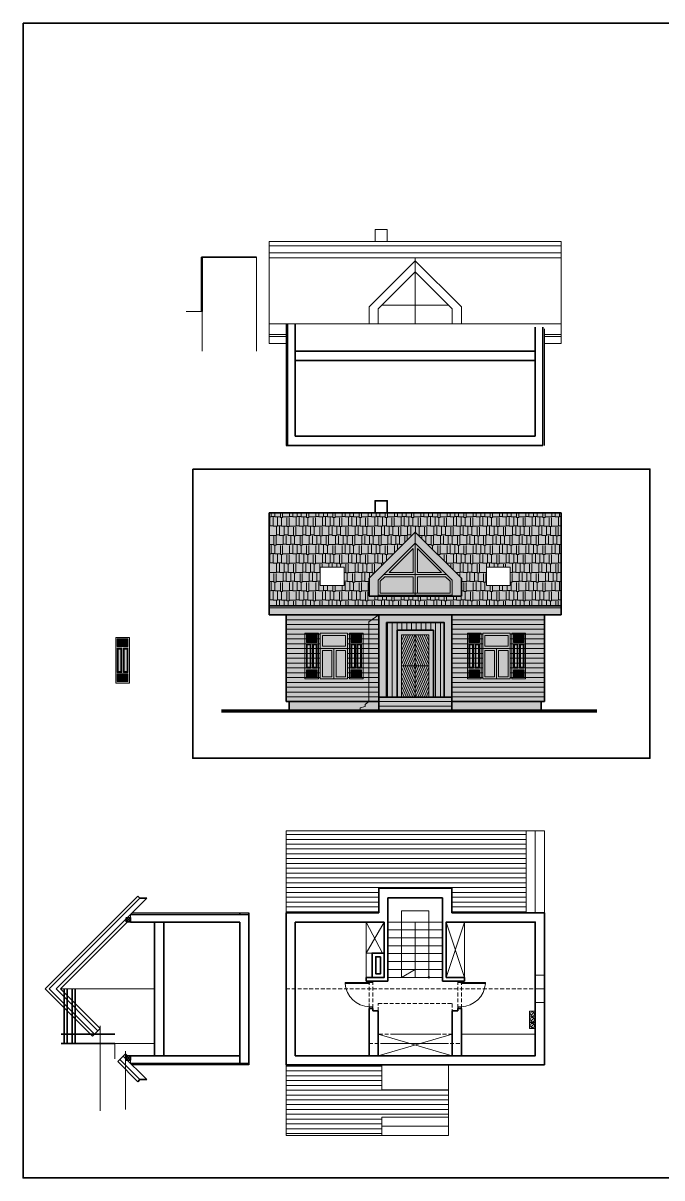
# Model space of a CAD drawing. Header units: millimetres. Extents: x -2481 to 9238, y -476 to 10647.
# Drawn here: x 2912 to 5015, y 6847 to 10647 of the extents above; entities that cross this region are included whole.
import ezdxf

# ---------------------------------------------------------------- set-up
doc = ezdxf.new("R2010")
doc.units = ezdxf.units.MM
doc.linetypes.add('DASHED', pattern=[19.05, 12.7, -6.35])
for name, color, linetype, lineweight in [('A-ELEWACJA CIENKA', 11, 'Continuous', 13), ('A-meble', 254, 'Continuous', 5), ('A-murowane', 3, 'Continuous', 35), ('A-p.widokowa', 6, 'Continuous', 15), ('A-pod', 6, 'DASHED', 15), ('A-RYS ELEWACJI', 30, 'Continuous', 35), ('A-schody', 2, 'Continuous', 5), ('A-stolarka', 1, 'Continuous', 5), ('A-wykończenie', 4, 'Continuous', 5), ('A17_OPIS_WARSTW', 22, 'Continuous', 9), ('B-CIENIE', 251, 'Continuous', 0), ('B-DACHÓWKA', 250, 'Continuous', 0), ('B-materiały', 9, 'Continuous', 0), ('B-STOLARKA OKIENNA', 32, 'Continuous', 0), ('B-SZKŁO', 153, 'Continuous', 0)]:
    doc.layers.add(name, color=color, linetype=linetype, lineweight=lineweight)
doc.layers.add('B-BIAŁY ELEM', color=7, linetype='Continuous', lineweight=0, true_color=0xf0f0f0)
doc.layers.add('new drewno jasne', color=7, linetype='Continuous', lineweight=0, true_color=0xc0802e)
doc.layers.add('bowe drewno', color=7, linetype='Continuous', true_color=0x51432a)
pattern_1 = [(180, (1381.19, 1531.321), (-3e-15, -15.875), [])]

# ---------------------------------------------------------------- blocks, each defined once
blk = doc.blocks.new('A$C443F3476')
at = {"layer": 'A-p.widokowa'}
for p, q in [((19, 57), (0, 57)), ((4.6, 52.4), (14.4, 42.6)), ((19, 57), (19, 0)), ((19, 38), (0, 38)), ((19, 19), (0, 19)), ((19, 0), (0, 0)), ((4.6, 33.4), (14.4, 23.6)), ((4.6, 14.4), (14.4, 4.6))]:
    blk.add_line(p, q, dxfattribs=at)
for centre in [(9.5, 47.5), (9.5, 28.5), (9.5, 9.5)]:
    blk.add_circle(centre, 7, dxfattribs=at)
blk = doc.blocks.new('A$C2C892FF1')
at = {"layer": 'A-murowane'}
for p, q in [((-14, 7), (0, -7)), ((-14, -7), (0, 7))]:
    blk.add_line(p, q, dxfattribs=at)
blk.add_lwpolyline([(-14, -7), (0, -7), (0, 7), (-14, 7)], close=True, dxfattribs=at)
blk = doc.blocks.new('A$C4D3D61A9')
at = {"layer": 'A-stolarka'}
for points in [[(5, 5), (8, 5), (8, 85), (5, 85)], [(0, -5), (5, -5), (5, 5), (0, 5)], [(85, -5), (90, -5), (90, 5), (85, 5)]]:
    blk.add_lwpolyline(points, close=True, dxfattribs=at)
blk.add_arc((2.1, 2.2), 83, 1.9196, 85.8911, dxfattribs=at)
blk = doc.blocks.new('A$C541A32F6')
at = {"layer": 'A-ELEWACJA CIENKA'}
for p, q in [((-90, -50), (0, -50)), ((-45, -50), (-45, -150)), ((-90, -150), (0, -150))]:
    blk.add_line(p, q, dxfattribs=at)
blk.add_lwpolyline([(-90, 0), (0, 0), (0, -150), (-90, -150), (-90, 0)], dxfattribs=at)
for points in [[(-7, -43), (-83, -43), (-83, -7), (-7, -7)], [(-52, -57), (-52, -143), (-83, -143), (-83, -57)], [(-7, -57), (-7, -143), (-38, -143), (-38, -57)]]:
    blk.add_lwpolyline(points, close=True, dxfattribs=at)
blk = doc.blocks.new('A$C3D683AFF')
at = {"layer": 'new drewno jasne', "transparency": 33554648}
h = blk.add_hatch(color=256, dxfattribs=at)
h.dxf.hatch_style = 1
h.paths.add_polyline_path([(-45, -150), (0, -150), (0, 0), (-45, 0)])
h = blk.add_hatch(color=256, dxfattribs=at)
h.dxf.hatch_style = 1
h.paths.add_polyline_path([(-40, -30), (-5, -30), (-5, -5), (-40, -5)])
h = blk.add_hatch(color=256, dxfattribs=at)
h.dxf.hatch_style = 1
h.paths.add_polyline_path([(-40, -35), (-25, -35), (-25, -115), (-40, -115)])
h = blk.add_hatch(color=256, dxfattribs=at)
h.dxf.hatch_style = 1
h.paths.add_polyline_path([(-20, -35), (-5, -35), (-5, -115), (-20, -115)])
h = blk.add_hatch(color=256, dxfattribs=at)
h.dxf.hatch_style = 1
h.paths.add_polyline_path([(-40, -145), (-5, -145), (-5, -120), (-40, -120)])
at = {"layer": 'A-ELEWACJA CIENKA'}
blk.add_lwpolyline([(-45, -150), (0, -150), (0, 0), (-45, 0)], close=True, dxfattribs=at)
at = {"layer": 'B-materiały'}
for p, q in [((-38, -7), (-40, -5)), ((-40, -30), (-38, -28)), ((-40, -35), (-37, -38)), ((-28, -38), (-25, -35)), ((-20, -35), (-17, -38)), ((-8, -38), (-5, -35)), ((-7, -7), (-5, -5)), ((-7, -28), (-5, -30)), ((-40, -115), (-37, -112)), ((-28, -112), (-25, -115)), ((-20, -115), (-17, -112)), ((-8, -112), (-5, -115)), ((-38, -122), (-40, -120)), ((-40, -145), (-38, -143)), ((-7, -122), (-5, -120)), ((-7, -143), (-5, -145))]:
    blk.add_line(p, q, dxfattribs=at)
for points in [[(-40, -30), (-5, -30), (-5, -5), (-40, -5)], [(-40, -35), (-25, -35), (-25, -115), (-40, -115)], [(-38, -28), (-7, -28), (-7, -7), (-38, -7)], [(-37, -38), (-28, -38), (-28, -112), (-37, -112)], [(-5, -115), (-20, -115), (-20, -35), (-5, -35)], [(-20, -35), (-5, -35), (-5, -115), (-20, -115)], [(-8, -112), (-17, -112), (-17, -38), (-8, -38)], [(-17, -38), (-8, -38), (-8, -112), (-17, -112)], [(-40, -120), (-5, -120), (-5, -145), (-40, -145)], [(-38, -143), (-7, -143), (-7, -122), (-38, -122)]]:
    blk.add_lwpolyline(points, close=True, dxfattribs=at)

msp = doc.modelspace()

# ---------------------------------------------------------------- hatches: boundary and pattern name
at = {"layer": 'A-ELEWACJA CIENKA'}
h = msp.add_hatch(dxfattribs=at)
h.set_pattern_fill('AR-RSHKE', color=256, scale=0.1)
h.paths.add_polyline_path([(4683.64, 9034.86), (3722.93, 9034.86), (3722.93, 8729.5), (4683.64, 8729.5)])
h.paths.add_polyline_path([(4203.29, 8971.91), (4355.25, 8819.94), (4355.25, 8760.95), (4051.32, 8760.95), (4051.32, 8819.94)], flags=16)
h.paths.add_polyline_path([(4203.29, 8935.14), (4325.25, 8813.17), (4325.25, 8763.95), (4081.32, 8763.95), (4081.32, 8813.17)], flags=0)
h.paths.add_polyline_path([(3968.8, 8856.06), (3968.8, 8796.06), (3890.8, 8796.06), (3890.8, 8856.06)], flags=16)
h.paths.add_polyline_path([(4210.29, 8770.95), (4210.29, 8825.14), (4303.39, 8825.14), (4318.25, 8810.27), (4318.25, 8770.95), (4088.32, 8770.95), (4088.32, 8810.27), (4103.19, 8825.14), (4196.29, 8825.14), (4196.29, 8770.95)], flags=0)
h.paths.add_polyline_path([(4196.29, 8918.24), (4196.29, 8839.14), (4117.19, 8839.14)], flags=0)
h.paths.add_polyline_path([(4210.29, 8918.24), (4289.39, 8839.14), (4210.29, 8839.14)], flags=0)
h.paths.add_polyline_path([(4437.77, 8856.06), (4515.77, 8856.06), (4515.77, 8796.06), (4437.77, 8796.06)], flags=16)
h = msp.add_hatch(dxfattribs=at)
h.set_pattern_fill('ANSI31', color=256, scale=5, angle=135)
h.paths.add_polyline_path([(4083.29, 8699.8), (3778.29, 8699.8), (3778.29, 8413.95), (3788.29, 8413.95), (4083.29, 8413.95)])
h.paths.add_polyline_path([(3980.79, 8488.95), (3890.79, 8488.95), (3890.79, 8638.95), (3980.79, 8638.95)], flags=16)
h.paths.add_polyline_path([(3973.79, 8495.95), (3942.79, 8495.95), (3942.79, 8581.95), (3973.79, 8581.95)], flags=0)
h.paths.add_polyline_path([(3973.79, 8595.95), (3897.79, 8595.95), (3897.79, 8631.95), (3973.79, 8631.95)], flags=0)
h.paths.add_polyline_path([(3928.79, 8495.95), (3897.79, 8495.95), (3897.79, 8581.95), (3928.79, 8581.95)], flags=0)
h.paths.add_polyline_path([(4628.29, 8699.8), (4323.29, 8699.8), (4323.29, 8413.95), (4628.29, 8413.95)])
h.paths.add_polyline_path([(4425.79, 8638.95), (4515.79, 8638.95), (4515.79, 8488.95), (4425.79, 8488.95)], flags=16)
h.paths.add_polyline_path([(4432.79, 8581.95), (4463.79, 8581.95), (4463.79, 8495.95), (4432.79, 8495.95)], flags=0)
h.paths.add_polyline_path([(4477.79, 8581.95), (4508.79, 8581.95), (4508.79, 8495.95), (4477.79, 8495.95)], flags=0)
h.paths.add_polyline_path([(4432.79, 8595.95), (4432.79, 8631.95), (4508.79, 8631.95), (4508.79, 8595.95)], flags=0)
h.paths.add_polyline_path([(4628.29, 8699.8), (4323.29, 8699.8), (4323.29, 8684.8), (4628.29, 8684.8)])
h = msp.add_hatch(dxfattribs=at)
h.set_pattern_fill('ANSI31', color=256, scale=5, angle=45)
h.paths.add_polyline_path([(4298.29, 8674.8), (4108.29, 8674.8), (4108.29, 8428.95), (4143.36, 8428.95), (4143.36, 8648.95), (4263.36, 8648.95), (4263.36, 8428.95), (4298.29, 8428.95)])
at = {"layer": 'A-ELEWACJA CIENKA', "true_color": 0xdcad6f, "transparency": 33554602}
h = msp.add_hatch(color=43, dxfattribs=at)
h.dxf.hatch_style = 1
h.paths.add_polyline_path([(3222.65, 8595.1), (3257.65, 8595.1), (3257.65, 8620.1), (3222.65, 8620.1)])
h = msp.add_hatch(color=43, dxfattribs=at)
h.dxf.hatch_style = 1
h.paths.add_polyline_path([(3222.65, 8590.1), (3237.65, 8590.1), (3237.65, 8510.1), (3222.65, 8510.1)])
h = msp.add_hatch(color=43, dxfattribs=at)
h.dxf.hatch_style = 1
h.paths.add_polyline_path([(3242.65, 8590.1), (3257.65, 8590.1), (3257.65, 8510.1), (3242.65, 8510.1)])
h = msp.add_hatch(color=43, dxfattribs=at)
h.dxf.hatch_style = 1
h.paths.add_polyline_path([(3222.65, 8480.1), (3257.65, 8480.1), (3257.65, 8505.1), (3222.65, 8505.1)])
at = {"layer": 'A-ELEWACJA CIENKA'}
h = msp.add_hatch(dxfattribs=at)
h.set_pattern_fill('GRAVEL', color=256, scale=2, angle=135)
h.paths.add_polyline_path([(4083.29, 8413.95), (3788.29, 8413.95), (3788.29, 8383.95), (4083.29, 8383.95)])
h.paths.add_polyline_path([(4618.29, 8413.95), (4323.29, 8413.95), (4323.29, 8383.95), (4618.29, 8383.95)])
at = {"layer": 'A-schody'}
h = msp.add_hatch(color=256, dxfattribs=at)
h.dxf.hatch_style = 1
edge = h.paths.add_edge_path()
edge.add_arc((4248.29, 7506.5), 2.76, 0, 360)
at = {"layer": 'B-BIAŁY ELEM', "transparency": 33554687}
h = msp.add_hatch(color=256, dxfattribs=at)
h.dxf.hatch_style = 1
h.paths.add_polyline_path([(4203.29, 8935.14), (4100.29, 8832.14), (4203.29, 8832.14)])
h.paths.add_polyline_path([(4117.19, 8839.14), (4196.29, 8918.24), (4196.29, 8839.14)], flags=16)
h.paths.add_polyline_path([(4203.29, 8935.14), (4203.29, 8832.14), (4306.29, 8832.14)])
h.paths.add_polyline_path([(4210.29, 8839.14), (4210.29, 8918.24), (4289.39, 8839.14)], flags=16)
h.paths.add_polyline_path([(4306.29, 8832.14), (4203.29, 8832.14), (4203.29, 8770.95), (4210.29, 8770.95), (4210.29, 8825.14), (4303.39, 8825.14), (4318.25, 8810.27), (4318.25, 8770.95), (4203.29, 8770.95), (4203.29, 8763.95), (4325.25, 8763.95), (4325.25, 8813.17)])
h.paths.add_polyline_path([(4203.29, 8770.95), (4088.32, 8770.95), (4088.32, 8810.27), (4103.19, 8825.14), (4196.29, 8825.14), (4196.29, 8770.95), (4203.29, 8770.95), (4203.29, 8832.14), (4100.29, 8832.14), (4081.32, 8813.17), (4081.32, 8763.95), (4203.29, 8763.95)])
h = msp.add_hatch(color=256, dxfattribs=at)
h.dxf.hatch_style = 1
h.paths.add_polyline_path([(3980.79, 8588.95), (3935.79, 8588.95), (3935.79, 8488.95), (3980.79, 8488.95)])
h.paths.add_polyline_path([(3942.79, 8495.95), (3942.79, 8581.95), (3973.79, 8581.95), (3973.79, 8495.95)], flags=16)
h.paths.add_polyline_path([(3935.79, 8588.95), (3890.79, 8588.95), (3890.79, 8488.95), (3935.79, 8488.95)])
h.paths.add_polyline_path([(3928.79, 8495.95), (3897.79, 8495.95), (3897.79, 8581.95), (3928.79, 8581.95)], flags=16)
h.paths.add_polyline_path([(3980.79, 8638.95), (3890.79, 8638.95), (3890.79, 8588.95), (3980.79, 8588.95)])
h.paths.add_polyline_path([(3897.79, 8595.95), (3897.79, 8631.95), (3973.79, 8631.95), (3973.79, 8595.95)], flags=16)
h = msp.add_hatch(color=256, dxfattribs=at)
h.dxf.hatch_style = 1
h.paths.add_polyline_path([(4515.79, 8588.95), (4470.79, 8588.95), (4470.79, 8488.95), (4515.79, 8488.95)])
h.paths.add_polyline_path([(4508.79, 8495.95), (4477.79, 8495.95), (4477.79, 8581.95), (4508.79, 8581.95)], flags=16)
h.paths.add_polyline_path([(4515.79, 8638.95), (4425.79, 8638.95), (4425.79, 8588.95), (4515.79, 8588.95)])
h.paths.add_polyline_path([(4508.79, 8595.95), (4432.79, 8595.95), (4432.79, 8631.95), (4508.79, 8631.95)], flags=16)
h.paths.add_polyline_path([(4470.79, 8588.95), (4425.79, 8588.95), (4425.79, 8488.95), (4470.79, 8488.95)])
h.paths.add_polyline_path([(4463.79, 8495.95), (4432.79, 8495.95), (4432.79, 8581.95), (4463.79, 8581.95)], flags=16)
at = {"layer": 'B-CIENIE', "transparency": 33554572}
h = msp.add_hatch(color=256, dxfattribs=at)
h.dxf.hatch_style = 1
h.paths.add_polyline_path([(4083.29, 8699.8), (4050.27, 8676), (4050.27, 8413.95), (4037.98, 8404.6), (4037.98, 8398.11), (4022.22, 8393.48), (4022.22, 8383.95), (4083.29, 8383.95)])
at = {"layer": 'B-DACHÓWKA', "transparency": 33554636}
h = msp.add_hatch(color=256, dxfattribs=at)
h.dxf.hatch_style = 1
h.paths.add_polyline_path([(4683.64, 9034.86), (3722.93, 9034.86), (3722.93, 8729.5), (4683.64, 8729.5)])
h.paths.add_polyline_path([(4203.29, 8971.91), (4355.25, 8819.94), (4355.25, 8760.95), (4051.32, 8760.95), (4051.32, 8819.94)], flags=16)
h.paths.add_polyline_path([(3968.8, 8856.06), (3968.8, 8796.06), (3890.8, 8796.06), (3890.8, 8856.06)], flags=16)
h.paths.add_polyline_path([(4203.29, 8935.14), (4325.25, 8813.17), (4325.25, 8763.95), (4081.32, 8763.95), (4081.32, 8813.17)], flags=0)
h.paths.add_polyline_path([(4210.29, 8770.95), (4210.29, 8825.14), (4303.39, 8825.14), (4318.25, 8810.27), (4318.25, 8770.95), (4088.32, 8770.95), (4088.32, 8810.27), (4103.19, 8825.14), (4196.29, 8825.14), (4196.29, 8770.95)], flags=0)
h.paths.add_polyline_path([(4196.29, 8918.24), (4196.29, 8839.14), (4117.19, 8839.14)], flags=0)
h.paths.add_polyline_path([(4210.29, 8918.24), (4289.39, 8839.14), (4210.29, 8839.14)], flags=0)
h.paths.add_polyline_path([(4437.77, 8856.06), (4515.77, 8856.06), (4515.77, 8796.06), (4437.77, 8796.06)], flags=16)
h = msp.add_hatch(color=256, dxfattribs=at)
h.dxf.hatch_style = 1
h.paths.add_polyline_path([(4355.25, 8819.94), (4203.29, 8971.91), (4203.29, 8935.14), (4325.25, 8813.17), (4325.25, 8760.95), (4355.25, 8760.95)])
h.paths.add_polyline_path([(4203.29, 8935.14), (4203.29, 8971.91), (4051.32, 8819.94), (4051.32, 8760.95), (4081.32, 8760.95), (4081.32, 8813.17)])
h = msp.add_hatch(color=256, dxfattribs=at)
h.dxf.hatch_style = 1
h.paths.add_polyline_path([(4683.64, 8729.5), (3722.93, 8729.5), (3722.93, 8722.43), (4683.64, 8722.43)])
h = msp.add_hatch(color=256, dxfattribs=at)
h.dxf.hatch_style = 1
h.paths.add_polyline_path([(4683.64, 8722.43), (3722.93, 8722.43), (3722.93, 8699.8), (4683.64, 8699.8)])
at = {"layer": 'B-materiały'}
h = msp.add_hatch(dxfattribs=at)
h.set_pattern_fill('ANSI31', color=256, scale=2, angle=21)
h.set_pattern_definition([(66, (-48.176, 102.501), (-5.8010137, 2.5827777), [])])
h.paths.add_polyline_path([(4203.36, 8633.95), (4158.38, 8633.95), (4158.34, 8531.45)])
h.paths.add_polyline_path([(4203.34, 8633.95), (4157.55, 8531.45), (4203.34, 8531.45)])
h = msp.add_hatch(dxfattribs=at)
h.set_pattern_fill('ANSI31', color=256, scale=2, angle=69)
h.set_pattern_definition([(114, (4233.2685, 8554.0356), (-5.801, -2.5828), [])])
h.paths.add_polyline_path([(4249.55, 8531.43), (4203.36, 8531.43), (4203.32, 8633.93)])
h.paths.add_polyline_path([(4248.36, 8531.43), (4204.47, 8633.93), (4248.36, 8633.93)], flags=17)
h = msp.add_hatch(dxfattribs=at)
h.set_pattern_fill('ANSI31', color=256, scale=2, angle=249)
h.set_pattern_definition([(294, (2.936, 0), (5.8010137, 2.5827777), [])])
h.paths.add_polyline_path([(4161.3, 8531.45), (4203.29, 8531.45), (4203.32, 8428.95)], flags=17)
h.paths.add_polyline_path([(4158.36, 8531.45), (4206.37, 8428.95), (4158.36, 8428.95)])
h = msp.add_hatch(dxfattribs=at)
h.set_pattern_fill('ANSI31', color=256, scale=2, angle=21)
h.paths.add_polyline_path([(4248.36, 8531.45), (4203.32, 8531.45), (4203.29, 8428.95)], flags=17)
h.paths.add_polyline_path([(4248.36, 8531.45), (4203.29, 8428.95), (4248.36, 8428.95)], flags=17)
h = msp.add_hatch(dxfattribs=at)
h.set_pattern_fill('ANSI31', color=256, scale=5, angle=135)
h.set_pattern_definition(pattern_1)
h.paths.add_polyline_path([(4568.29, 7988.5), (3778.29, 7988.5), (3778.29, 7718.5), (4083.29, 7718.5), (4083.29, 7800.5), (4323.29, 7800.5), (4323.29, 7718.5), (4568.29, 7718.5)])
h = msp.add_hatch(dxfattribs=at)
h.set_pattern_fill('ANSI31', color=256, scale=5, angle=135)
h.set_pattern_definition(pattern_1)
h.paths.add_polyline_path([(4313.29, 7136.5), (4093.29, 7136.5), (4093.29, 7218.5), (3778.29, 7218.5), (3778.29, 6986.5), (4093.29, 6986.5), (4093.29, 7046.5), (4313.29, 7046.5)])
at = {"layer": 'B-STOLARKA OKIENNA', "transparency": 33554628}
h = msp.add_hatch(color=256, dxfattribs=at)
h.dxf.hatch_style = 1
edge = h.paths.add_edge_path()
edge.add_line((4158.36, 8428.95), (4158.36, 8633.95))
edge.add_line((4158.36, 8633.95), (4248.36, 8633.95))
edge.add_line((4248.36, 8633.95), (4248.36, 8428.95))
h = msp.add_hatch(color=256, dxfattribs=at)
h.dxf.hatch_style = 1
edge = h.paths.add_edge_path()
edge.add_line((4158.36, 8428.95), (4158.36, 8633.95))
edge.add_line((4158.36, 8633.95), (4248.36, 8633.95))
edge.add_line((4248.36, 8633.95), (4248.36, 8428.95))
at = {"layer": 'B-SZKŁO', "transparency": 33554544}
h = msp.add_hatch(color=256, dxfattribs=at)
h.dxf.hatch_style = 1
h.paths.add_polyline_path([(4318.25, 8810.27), (4303.39, 8825.14), (4210.29, 8825.14), (4210.29, 8770.95), (4318.25, 8770.95)])
h.paths.add_polyline_path([(4196.29, 8825.14), (4103.19, 8825.14), (4088.32, 8810.27), (4088.32, 8770.95), (4196.29, 8770.95)])
h.paths.add_polyline_path([(4196.29, 8918.24), (4117.19, 8839.14), (4196.29, 8839.14)])
h.paths.add_polyline_path([(4210.29, 8918.24), (4210.29, 8839.14), (4289.39, 8839.14)])
h = msp.add_hatch(color=256, dxfattribs=at)
h.dxf.hatch_style = 1
h.paths.add_polyline_path([(3973.79, 8581.95), (3942.79, 8581.95), (3942.79, 8495.95), (3973.79, 8495.95)])
h.paths.add_polyline_path([(3928.79, 8581.95), (3897.79, 8581.95), (3897.79, 8495.95), (3928.79, 8495.95)])
h.paths.add_polyline_path([(3973.79, 8631.95), (3897.79, 8631.95), (3897.79, 8595.95), (3973.79, 8595.95)])
h = msp.add_hatch(color=256, dxfattribs=at)
h.dxf.hatch_style = 1
h.paths.add_polyline_path([(4508.79, 8581.95), (4477.79, 8581.95), (4477.79, 8495.95), (4508.79, 8495.95)])
h.paths.add_polyline_path([(4463.79, 8581.95), (4432.79, 8581.95), (4432.79, 8495.95), (4463.79, 8495.95)])
h.paths.add_polyline_path([(4508.79, 8631.95), (4432.79, 8631.95), (4432.79, 8595.95), (4508.79, 8595.95)])
at = {"layer": 'bowe drewno'}
h = msp.add_hatch(color=256, dxfattribs=at)
h.dxf.hatch_style = 1
h.paths.add_polyline_path([(4083.29, 8684.8), (3778.29, 8684.8), (3778.29, 8413.95), (3788.29, 8413.95), (4083.29, 8413.95)])
h.paths.add_polyline_path([(3980.79, 8488.95), (3890.79, 8488.95), (3890.79, 8638.95), (3980.79, 8638.95)], flags=16)
h.paths.add_polyline_path([(3973.79, 8595.95), (3897.79, 8595.95), (3897.79, 8631.95), (3973.79, 8631.95)], flags=0)
h.paths.add_polyline_path([(3973.79, 8581.95), (3973.79, 8495.95), (3942.79, 8495.95), (3942.79, 8581.95)], flags=0)
h.paths.add_polyline_path([(3928.79, 8581.95), (3928.79, 8495.95), (3897.79, 8495.95), (3897.79, 8581.95)], flags=0)
h.paths.add_polyline_path([(4628.29, 8684.8), (4323.29, 8684.8), (4323.29, 8413.95), (4628.29, 8413.95)])
h.paths.add_polyline_path([(4425.79, 8638.95), (4515.79, 8638.95), (4515.79, 8488.95), (4425.79, 8488.95)], flags=16)
h.paths.add_polyline_path([(4432.79, 8581.95), (4463.79, 8581.95), (4463.79, 8495.95), (4432.79, 8495.95)], flags=0)
h.paths.add_polyline_path([(4432.79, 8595.95), (4432.79, 8631.95), (4508.79, 8631.95), (4508.79, 8595.95)], flags=0)
h.paths.add_polyline_path([(4477.79, 8581.95), (4508.79, 8581.95), (4508.79, 8495.95), (4477.79, 8495.95)], flags=0)
h.paths.add_polyline_path([(4628.29, 8699.8), (4323.29, 8699.8), (4323.29, 8684.8), (4628.29, 8684.8)])
h.paths.add_polyline_path([(4083.29, 8699.8), (3778.29, 8699.8), (3778.29, 8684.8), (4083.29, 8684.8)])
h = msp.add_hatch(color=256, dxfattribs=at)
h.dxf.hatch_style = 1
h.paths.add_polyline_path([(4323.29, 8699.8), (4083.29, 8699.8), (4083.29, 8428.95), (4108.29, 8428.95), (4108.29, 8674.8), (4298.29, 8674.8), (4298.29, 8428.95), (4323.29, 8428.95)])
h = msp.add_hatch(color=256, dxfattribs=at)
h.dxf.hatch_style = 1
h.paths.add_polyline_path([(4323.29, 8398.95), (4083.29, 8398.95), (4083.29, 8383.95), (4323.29, 8383.95)])
h.paths.add_polyline_path([(4323.29, 8413.95), (4083.29, 8413.95), (4083.29, 8398.95), (4323.29, 8398.95)])
h.paths.add_polyline_path([(4323.29, 8428.95), (4083.29, 8428.95), (4083.29, 8413.95), (4323.29, 8413.95)])
at = {"layer": 'new drewno jasne', "transparency": 33554648}
h = msp.add_hatch(color=256, dxfattribs=at)
h.dxf.hatch_style = 1
h.paths.add_polyline_path([(4298.29, 8674.8), (4108.29, 8674.8), (4108.29, 8428.95), (4153.36, 8428.95), (4153.36, 8638.95), (4253.36, 8638.95), (4253.36, 8428.95), (4298.29, 8428.95)])
at = {"layer": 'new drewno jasne'}
h = msp.add_hatch(color=256, dxfattribs=at)
h.dxf.hatch_style = 1
h.paths.add_polyline_path([(4248.36, 8428.95), (4263.36, 8428.95), (4263.36, 8648.95), (4143.36, 8648.95), (4143.36, 8428.95), (4158.36, 8428.95), (4158.36, 8633.95), (4248.36, 8633.95)])
h = msp.add_hatch(color=256, dxfattribs=at)
h.dxf.hatch_style = 1
h.paths.add_polyline_path([(4158.36, 8633.95), (4248.36, 8633.95), (4248.36, 8428.95), (4158.36, 8428.95)])
at = {"layer": 'new drewno jasne', "transparency": 33554648}
h = msp.add_hatch(color=256, dxfattribs=at)
h.dxf.hatch_style = 1
h.paths.add_polyline_path([(3217.65, 8475.1), (3262.65, 8475.1), (3262.65, 8625.1), (3217.65, 8625.1)])
at = {"layer": 'new drewno jasne'}
h = msp.add_hatch(color=256, dxfattribs=at)
h.dxf.hatch_style = 1
h.paths.add_polyline_path([(4618.29, 8413.95), (4323.29, 8413.95), (4323.29, 8383.95), (4618.29, 8383.95)])
h.paths.add_polyline_path([(4083.29, 8413.95), (3788.29, 8413.95), (3788.29, 8383.95), (4083.29, 8383.95)])
h = msp.add_hatch(color=256, dxfattribs=at)
h.dxf.hatch_style = 1
h.paths.add_polyline_path([(4323.29, 8428.95), (4083.29, 8428.95), (4083.29, 8413.95), (4323.29, 8413.95)])
h.paths.add_polyline_path([(4323.29, 8413.95), (4083.29, 8413.95), (4083.29, 8398.95), (4323.29, 8398.95)])
h.paths.add_polyline_path([(4323.29, 8398.95), (4083.29, 8398.95), (4083.29, 8383.95), (4323.29, 8383.95)])

# ---------------------------------------------------------------- linework, layer by layer
at = {"layer": 'A-ELEWACJA CIENKA'}
for p, q in [((4683.64, 9927.92), (3722.93, 9927.92)), ((4683.64, 9913.78), (3722.93, 9913.78)), ((4683.64, 9891.15), (3722.93, 9891.15)), ((3681.2, 9567.01), (3681.2, 9877.01)), ((4683.64, 9874.97), (3722.93, 9874.97)), ((4051.32, 9713.01), (4203.29, 9864.97)), ((4203.29, 9828.21), (4203.29, 9874.97)), ((4355.25, 9713.01), (4203.29, 9864.97)), ((4081.32, 9706.24), (4203.29, 9828.21)), ((4203.29, 9657.01), (4203.29, 9828.21)), ((4325.25, 9706.24), (4203.29, 9828.21)), ((3500.02, 9697.67), (3449.1, 9697.67)), ((3501.87, 9567.01), (3501.87, 9697.67)), ((4051.32, 9713.01), (4051.32, 9657.01)), ((4081.32, 9706.24), (4081.32, 9657.01)), ((4093.29, 9718.21), (4313.29, 9718.21)), ((4325.25, 9706.24), (4325.25, 9657.01)), ((4355.25, 9713.01), (4355.25, 9657.01)), ((4683.64, 9657.01), (3722.93, 9657.01)), ((3778.29, 9257.01), (3778.29, 9657.01)), ((4628.29, 9257.01), (4628.29, 9641.15)), ((3814.95, 9567.01), (3854.95, 9567.01)), ((4203.29, 8935.14), (4203.29, 8971.91)), ((4081.32, 8813.17), (4203.29, 8935.14)), ((4203.29, 8763.95), (4203.29, 8935.14)), ((4325.25, 8813.17), (4203.29, 8935.14)), ((4117.19, 8839.14), (4196.29, 8918.24)), ((4196.29, 8839.14), (4196.29, 8918.24)), ((4210.29, 8839.14), (4210.29, 8918.24)), ((4289.39, 8839.14), (4210.29, 8918.24)), ((4088.32, 8810.27), (4103.19, 8825.14)), ((4100.29, 8832.14), (4203.29, 8832.14)), ((4103.19, 8825.14), (4196.29, 8825.14)), ((4117.19, 8839.14), (4196.29, 8839.14)), ((4196.29, 8770.95), (4196.29, 8825.14)), ((4203.29, 8832.14), (4306.29, 8832.14)), ((4210.29, 8839.14), (4289.39, 8839.14)), ((4210.29, 8770.95), (4210.29, 8825.14)), ((4210.29, 8825.14), (4303.39, 8825.14)), ((4318.25, 8810.27), (4303.39, 8825.14)), ((4081.32, 8813.17), (4081.32, 8760.95)), ((4088.32, 8810.27), (4088.32, 8770.95)), ((4318.25, 8810.27), (4318.25, 8770.95)), ((4325.25, 8813.17), (4325.25, 8760.95)), ((4325.25, 8763.95), (4081.32, 8763.95)), ((4318.25, 8770.95), (4088.32, 8770.95)), ((3722.93, 8722.43), (4683.64, 8722.43)), ((4083.29, 8684.8), (4083.29, 8699.8)), ((4323.29, 8684.8), (4323.29, 8699.8)), ((4083.29, 8413.95), (4323.29, 8413.95)), ((4083.29, 8398.95), (4323.29, 8398.95)), ((2998.69, 7468.5), (3296.97, 7766.78)), ((3655.46, 7718.5), (3271.32, 7718.5)), ((4628.29, 7718.5), (4628.29, 7498.08)), ((3266.25, 7713.44), (3266.25, 7688.5)), ((4598.29, 7504.1), (4598.29, 7688.5)), ((2998.69, 7468.5), (3147.52, 7319.67)), ((3345.46, 7468.5), (3035.46, 7468.5)), ((4598.29, 7248.5), (4598.29, 7468.5)), ((3165.9, 7347.14), (3165.9, 7067.76)), ((4123.32, 7319.16), (4283.35, 7319.15)), ((4355.26, 7319.16), (4598.29, 7319.16)), ((3345.46, 7289.16), (3214.8, 7289.16)), ((3214.8, 7289.16), (3214.8, 7238.25)), ((3249.34, 7263.7), (3249.34, 7071.07)), ((3345.46, 7255.16), (3345.46, 7295.16)), ((4093.29, 7289.16), (4313.28, 7289.15)), ((3230.96, 7236.23), (3296.97, 7170.21)), ((3266.32, 7223.5), (3266.32, 7248.5)), ((3655.46, 7218.5), (3271.32, 7218.5))]:
    msp.add_line(p, q, dxfattribs=at)
for points in [[(4071.29, 9927.92), (4071.29, 9967.92), (4111.32, 9967.92), (4111.32, 9927.92)], [(3968.8, 8796.06), (3890.8, 8796.06), (3890.8, 8856.06), (3968.8, 8856.06), (3968.8, 8796.06)], [(4437.77, 8796.06), (4515.77, 8796.06), (4515.77, 8856.06), (4437.77, 8856.06), (4437.77, 8796.06)], [(4158.36, 8428.95), (4158.36, 8633.95), (4248.36, 8633.95), (4248.36, 8428.95)]]:
    msp.add_lwpolyline(points, dxfattribs=at)
for points in [[(4108.29, 8674.8), (4298.29, 8674.8), (4298.29, 8428.95), (4108.29, 8428.95)], [(4158.36, 8633.95), (4248.36, 8633.95), (4248.36, 8428.95), (4158.36, 8428.95)], [(3217.65, 8475.1), (3262.65, 8475.1), (3262.65, 8625.1), (3217.65, 8625.1)]]:
    msp.add_lwpolyline(points, close=True, dxfattribs=at)
at = {"layer": 'A-meble'}
for p, q in [((4041.32, 7586.45), (4041.29, 7688.5)), ((4041.29, 7688.5), (4095.3, 7586.45)), ((4101.29, 7688.5), (4041.32, 7586.45)), ((4305.29, 7688.5), (4365.23, 7506.5)), ((4365.29, 7688.5), (4305.36, 7506.5)), ((4365.23, 7506.5), (4365.29, 7688.5)), ((4061.29, 7586.45), (4041.32, 7586.45)), ((4041.32, 7506.5), (4041.32, 7586.45)), ((4325.19, 7319.16), (4081.38, 7248.5)), ((4081.38, 7319.16), (4325.19, 7248.5))]:
    msp.add_line(p, q, dxfattribs=at)
at = {"layer": 'A-murowane'}
for p, q in [((3500.02, 9697.67), (3500.02, 9877.01)), ((3679.35, 9877.01), (3500.02, 9877.01)), ((3501.87, 9697.67), (3501.87, 9877.01)), ((3681.2, 9877.01), (3501.87, 9877.01)), ((3783.29, 9257.01), (3783.29, 9657.01)), ((3808.29, 9287.01), (3808.29, 9657.01)), ((4598.29, 9287.01), (4598.29, 9646.22)), ((4623.29, 9257.01), (4623.29, 9646.15)), ((3808.29, 9567.01), (4598.29, 9567.01)), ((3808.29, 9537.01), (4598.29, 9537.01)), ((3808.29, 9287.01), (4598.29, 9287.01)), ((3778.29, 9257.01), (4623.29, 9257.01)), ((4323.29, 7800.5), (4083.29, 7800.5)), ((4083.29, 7800.5), (4083.29, 7718.5)), ((4323.29, 7718.5), (4323.29, 7800.5)), ((2984.55, 7468.5), (3289.9, 7773.85)), ((3021.32, 7468.5), (3319.6, 7766.78)), ((3296.97, 7766.78), (3289.9, 7773.85)), ((3319.6, 7766.78), (3296.97, 7766.78)), ((4293.29, 7768.5), (4113.29, 7768.5)), ((4113.29, 7768.5), (4113.35, 7494.5)), ((4293.36, 7494.5), (4293.29, 7768.5)), ((3625.46, 7713.5), (3625.46, 7718.5)), ((3655.46, 7218.5), (3655.46, 7718.5)), ((3808.29, 7718.5), (3778.29, 7718.5)), ((3778.29, 7718.5), (3778.29, 7218.5)), ((4083.29, 7718.5), (3808.29, 7718.5)), ((4427.79, 7718.5), (4323.29, 7718.5)), ((4628.29, 7718.5), (4427.79, 7718.5)), ((4628.29, 7218.5), (4628.29, 7718.5)), ((3035.46, 7468.5), (3255.69, 7688.73)), ((3625.46, 7688.5), (3266.25, 7688.5)), ((3655.46, 7713.5), (3266.32, 7713.5)), ((3345.46, 7248.5), (3345.46, 7688.5)), ((3375.46, 7248.5), (3375.46, 7688.5)), ((3625.46, 7218.5), (3625.46, 7688.5)), ((4101.29, 7688.5), (3808.29, 7688.5)), ((3808.29, 7688.5), (3808.29, 7248.5)), ((4101.32, 7506.5), (4101.29, 7688.5)), ((4041.32, 7506.5), (4101.32, 7506.5)), ((4041.32, 7494.5), (4041.32, 7506.5)), ((4113.35, 7494.5), (4041.32, 7494.5)), ((4293.22, 7494.5), (4355.37, 7494.5)), ((4293.36, 7494.5), (4305.36, 7494.49)), ((4365.25, 7494.49), (4353.25, 7494.5)), ((2984.55, 7468.5), (3140.45, 7312.6)), ((3021.32, 7468.5), (3158.83, 7330.98)), ((3035.46, 7468.5), (3165.9, 7338.05)), ((3047.46, 7468.5), (3047.46, 7289.16)), ((3057.46, 7468.5), (3057.46, 7289.16)), ((3073.46, 7468.5), (3073.46, 7289.16)), ((3083.46, 7468.5), (3083.46, 7289.16)), ((4051.32, 7384.5), (4051.31, 7248.5)), ((4063.46, 7404.5), (4051.32, 7404.5)), ((4051.32, 7404.5), (4051.32, 7384.5)), ((4063.46, 7396.5), (4063.46, 7404.5)), ((4063.46, 7396.5), (4081.38, 7396.5)), ((4081.38, 7396.5), (4081.38, 7248.5)), ((4325.19, 7396.49), (4343.25, 7396.48)), ((4325.19, 7396.49), (4325.19, 7248.5)), ((4343.25, 7396.48), (4343.25, 7404.5)), ((4343.25, 7404.5), (4355.25, 7404.5)), ((4355.25, 7404.5), (4355.26, 7248.5)), ((3165.9, 7338.05), (3140.45, 7312.6)), ((3214.8, 7319.16), (3037.46, 7319.16)), ((3214.8, 7289.16), (3037.46, 7289.16)), ((3249.34, 7254.61), (3223.89, 7229.16)), ((3223.89, 7229.16), (3289.9, 7163.14)), ((3242.27, 7247.54), (3319.6, 7170.21)), ((3249.34, 7254.61), (3255.69, 7248.27)), ((3625.46, 7248.5), (3255.46, 7248.5)), ((3655.46, 7223.5), (3266.32, 7223.5)), ((3808.29, 7248.5), (4093.29, 7248.5)), ((3778.29, 7218.5), (4427.79, 7218.5)), ((4427.79, 7218.5), (4628.29, 7218.5)), ((3296.97, 7170.21), (3289.9, 7163.14)), ((3319.6, 7170.21), (3296.97, 7170.21))]:
    msp.add_line(p, q, dxfattribs=at)
for points in [[(2912.43, 10646.96), (7342.8, 10646.96), (7342.8, 6846.5), (2912.43, 6846.5)], [(3470.92, 9179.4), (4975.65, 9179.4), (4975.65, 8227.64), (3470.92, 8227.64)], [(4089.29, 7574.45), (4089.29, 7518.45), (4073.29, 7518.45), (4073.29, 7574.45)]]:
    msp.add_lwpolyline(points, close=True, dxfattribs=at)
for points in [[(4093.29, 7248.5), (4313.29, 7248.5), (4425.79, 7248.5), (4598.29, 7248.5), (4598.29, 7688.5), (4425.79, 7688.5), (4305.29, 7688.5), (4305.29, 7607.5)], [(4113.29, 7688.5), (4113.29, 7506.5)], [(4305.29, 7640.5), (4305.36, 7506.5), (4365.25, 7506.5), (4365.25, 7494.5)], [(4101.29, 7586.45), (4101.29, 7506.45), (4061.29, 7506.45), (4061.29, 7586.45), (4101.29, 7586.45)]]:
    msp.add_lwpolyline(points, dxfattribs=at)
at = {"layer": 'A-p.widokowa'}
for p, q in [((3722.93, 9592.87), (3722.93, 9927.92)), ((4683.64, 9592.87), (4683.64, 9927.92)), ((3722.93, 9622.57), (3778.29, 9622.57)), ((3722.93, 9615.5), (3778.29, 9615.5)), ((4628.29, 9622.57), (4683.64, 9622.57)), ((4628.29, 9615.5), (4683.64, 9615.5)), ((3722.93, 9592.87), (3778.29, 9592.87)), ((4628.29, 9592.87), (4683.64, 9592.87)), ((4568.29, 7718.5), (4568.29, 7988.5)), ((4598.29, 7718.5), (4598.29, 7988.5)), ((4628.29, 7718.5), (4628.29, 7988.5)), ((3778.29, 6986.5), (3778.29, 7218.5)), ((4313.29, 7218.5), (4313.29, 6986.5)), ((4093.29, 7046.5), (4313.29, 7046.5)), ((4093.29, 6986.5), (4093.29, 7046.5)), ((4093.29, 7016.5), (4313.29, 7016.5)), ((4093.29, 6986.5), (3778.29, 6986.5)), ((4093.29, 6986.5), (4313.29, 6986.5))]:
    msp.add_line(p, q, dxfattribs=at)
for points in [[(3778.29, 7718.5), (3778.29, 7988.5), (4628.29, 7988.5), (4628.29, 7718.5)], [(4313.29, 7136.5), (4093.29, 7136.5), (4093.29, 7218.5)]]:
    msp.add_lwpolyline(points, dxfattribs=at)
at = {"layer": 'A-pod'}
for p, q in [((4051.32, 7494.5), (4051.32, 7404.5)), ((4063.46, 7494.5), (4063.46, 7404.5)), ((4343.25, 7494.5), (4343.25, 7404.5)), ((4355.25, 7494.5), (4355.25, 7404.5)), ((3778.29, 7468.5), (4628.29, 7468.5))]:
    msp.add_line(p, q, dxfattribs=at)
msp.add_lwpolyline([(4051.32, 7420.5), (4051.32, 7289.16), (4355.26, 7289.16), (4355.26, 7420.5)], dxfattribs=at)
msp.add_lwpolyline([(4081.32, 7420.5), (4325.19, 7420.5), (4325.19, 7319.16), (4081.32, 7319.16)], close=True, dxfattribs=at)
at = {"layer": 'A-RYS ELEWACJI'}
for p, q in [((4683.64, 9034.86), (3722.93, 9034.86)), ((3722.93, 8699.8), (3722.93, 9034.86)), ((4683.64, 8699.8), (4683.64, 9034.86)), ((4051.32, 8819.94), (4203.29, 8971.91)), ((4355.25, 8819.94), (4203.29, 8971.91)), ((4051.32, 8819.94), (4051.32, 8760.95)), ((4355.25, 8819.94), (4355.25, 8760.95)), ((4355.25, 8760.95), (4051.32, 8760.95)), ((3722.93, 8729.5), (4683.64, 8729.5)), ((3722.93, 8699.8), (4683.64, 8699.8)), ((3778.29, 8413.95), (3778.29, 8699.8)), ((4083.29, 8383.95), (4083.29, 8699.8)), ((4323.29, 8383.95), (4323.29, 8699.8)), ((4628.29, 8413.95), (4628.29, 8699.8)), ((3778.29, 8413.95), (4083.29, 8413.95)), ((4083.29, 8428.95), (4323.29, 8428.95)), ((4083.29, 8413.95), (4083.29, 8428.95)), ((4323.29, 8413.95), (4323.29, 8428.95)), ((4323.29, 8413.95), (4628.29, 8413.95))]:
    msp.add_line(p, q, dxfattribs=at)
for points in [[(4071.29, 9034.86), (4071.29, 9074.86), (4111.32, 9074.86), (4111.32, 9034.86)], [(4143.36, 8428.95), (4143.36, 8648.95), (4263.36, 8648.95), (4263.36, 8428.95)], [(3778.29, 8413.95), (3788.29, 8413.95), (3788.29, 8383.95)], [(4628.29, 8413.95), (4618.29, 8413.95), (4618.29, 8383.95)]]:
    msp.add_lwpolyline(points, dxfattribs=at)
for points in [[(4083.29, 8699.8), (4323.29, 8699.8), (4323.29, 8428.95), (4083.29, 8428.95)], [(4108.29, 8674.8), (4298.29, 8674.8), (4298.29, 8428.95), (4108.29, 8428.95)]]:
    msp.add_lwpolyline(points, close=True, dxfattribs=at)
at = {"layer": 'A-schody'}
for p, q in [((4203.29, 7688.5), (4113.29, 7688.5)), ((4203.29, 7688.5), (4203.29, 7506.5)), ((4293.29, 7688.5), (4203.29, 7688.5)), ((4293.29, 7662.5), (4113.29, 7662.5)), ((4293.29, 7636.5), (4113.29, 7636.5)), ((4293.29, 7610.5), (4113.29, 7610.5)), ((4293.29, 7584.5), (4113.29, 7584.5)), ((4293.29, 7558.5), (4113.29, 7558.5)), ((4293.29, 7532.5), (4113.29, 7532.5)), ((4203.29, 7506.5), (4113.29, 7506.5)), ((4113.29, 7506.5), (4293.29, 7506.5))]:
    msp.add_line(p, q, dxfattribs=at)
msp.add_lwpolyline([(4248.29, 7506.5), (4248.29, 7688.5), (4248.29, 7725), (4203.29, 7725), (4157.65, 7725), (4158.29, 7688.5), (4158.29, 7506.5), (4203.29, 7532.5)], dxfattribs=at)
msp.add_circle((4248.29, 7506.5), 2.76, dxfattribs=at)
at = {"layer": 'A-wykończenie', "lineweight": 158}
msp.add_line((3565.09, 8383.95), (4800.73, 8383.95), dxfattribs=at)
at = {"layer": 'B-CIENIE'}
for p, q in [((4598.29, 7513.5), (4628.29, 7513.5)), ((4598.29, 7468.5), (4628.29, 7468.5)), ((4598.29, 7423.5), (4628.29, 7423.5))]:
    msp.add_line(p, q, dxfattribs=at)
msp.add_lwpolyline([(4083.29, 8699.8), (4050.27, 8676), (4050.27, 8413.95), (4037.98, 8404.6), (4037.98, 8398.11), (4022.22, 8393.48), (4022.22, 8383.95), (4083.29, 8383.95), (4083.29, 8699.8)], dxfattribs=at)
at = {"layer": 'B-materiały'}
for p, q in [((4203.36, 8633.95), (4203.29, 8428.95)), ((3224.65, 8618.1), (3222.65, 8620.1)), ((3222.65, 8595.1), (3224.65, 8597.1)), ((3222.65, 8590.1), (3225.65, 8587.1)), ((3234.65, 8587.1), (3237.65, 8590.1)), ((3242.65, 8590.1), (3245.65, 8587.1)), ((3254.65, 8587.1), (3257.65, 8590.1)), ((3255.65, 8618.1), (3257.65, 8620.1)), ((3255.65, 8597.1), (3257.65, 8595.1)), ((3222.65, 8510.1), (3225.65, 8513.1)), ((3234.65, 8513.1), (3237.65, 8510.1)), ((3242.65, 8510.1), (3245.65, 8513.1)), ((3254.65, 8513.1), (3257.65, 8510.1)), ((4158.36, 8531.45), (4248.36, 8531.45)), ((3224.65, 8503.1), (3222.65, 8505.1)), ((3222.65, 8480.1), (3224.65, 8482.1)), ((3255.65, 8503.1), (3257.65, 8505.1)), ((3255.65, 8482.1), (3257.65, 8480.1))]:
    msp.add_line(p, q, dxfattribs=at)
for points in [[(3222.65, 8595.1), (3257.65, 8595.1), (3257.65, 8620.1), (3222.65, 8620.1)], [(3222.65, 8590.1), (3237.65, 8590.1), (3237.65, 8510.1), (3222.65, 8510.1)], [(3224.65, 8597.1), (3255.65, 8597.1), (3255.65, 8618.1), (3224.65, 8618.1)], [(3257.65, 8510.1), (3242.65, 8510.1), (3242.65, 8590.1), (3257.65, 8590.1)], [(3242.65, 8590.1), (3257.65, 8590.1), (3257.65, 8510.1), (3242.65, 8510.1)], [(3225.65, 8587.1), (3234.65, 8587.1), (3234.65, 8513.1), (3225.65, 8513.1)], [(3254.65, 8513.1), (3245.65, 8513.1), (3245.65, 8587.1), (3254.65, 8587.1)], [(3245.65, 8587.1), (3254.65, 8587.1), (3254.65, 8513.1), (3245.65, 8513.1)], [(3222.65, 8505.1), (3257.65, 8505.1), (3257.65, 8480.1), (3222.65, 8480.1)], [(3224.65, 8482.1), (3255.65, 8482.1), (3255.65, 8503.1), (3224.65, 8503.1)]]:
    msp.add_lwpolyline(points, close=True, dxfattribs=at)

# ---------------------------------------------------------------- block references
at = {"layer": 'A-ELEWACJA CIENKA'}
for name, p in [('A$C3D683AFF', (3885.08, 8638.95)), ('A$C3D683AFF', (4420.08, 8638.95)), ('A$C541A32F6', (4515.79, 8638.95))]:
    msp.add_blockref(name, p, dxfattribs=at)
at = {"layer": 'A-ELEWACJA CIENKA', "xscale": -1}
for name, p in [('A$C541A32F6', (3890.79, 8638.95)), ('A$C3D683AFF', (3986.49, 8638.95)), ('A$C3D683AFF', (4521.49, 8638.95))]:
    msp.add_blockref(name, p, dxfattribs=at)
at = {"layer": 'A-schody', "ltscale": 0.8, "xscale": -1, "rotation": 270}
msp.add_blockref('A$C2C892FF1', (3259.25, 7702.73), dxfattribs=at)
at = {"layer": 'A-schody', "ltscale": 0.8, "rotation": 270}
msp.add_blockref('A$C2C892FF1', (3259.25, 7234.27), dxfattribs=at)
at = {"layer": 'A-stolarka', "xscale": -1, "rotation": 90}
msp.add_blockref('A$C4D3D61A9', (4057.39, 7494.5), dxfattribs=at)
at = {"layer": 'A-stolarka', "rotation": 270}
msp.add_blockref('A$C4D3D61A9', (4349.33, 7494.49), dxfattribs=at)
at = {"layer": 'A17_OPIS_WARSTW', "xscale": -1}
msp.add_blockref('A$C443F3476', (4598.29, 7338.5), dxfattribs=at)

doc.saveas('drawing.dxf')
